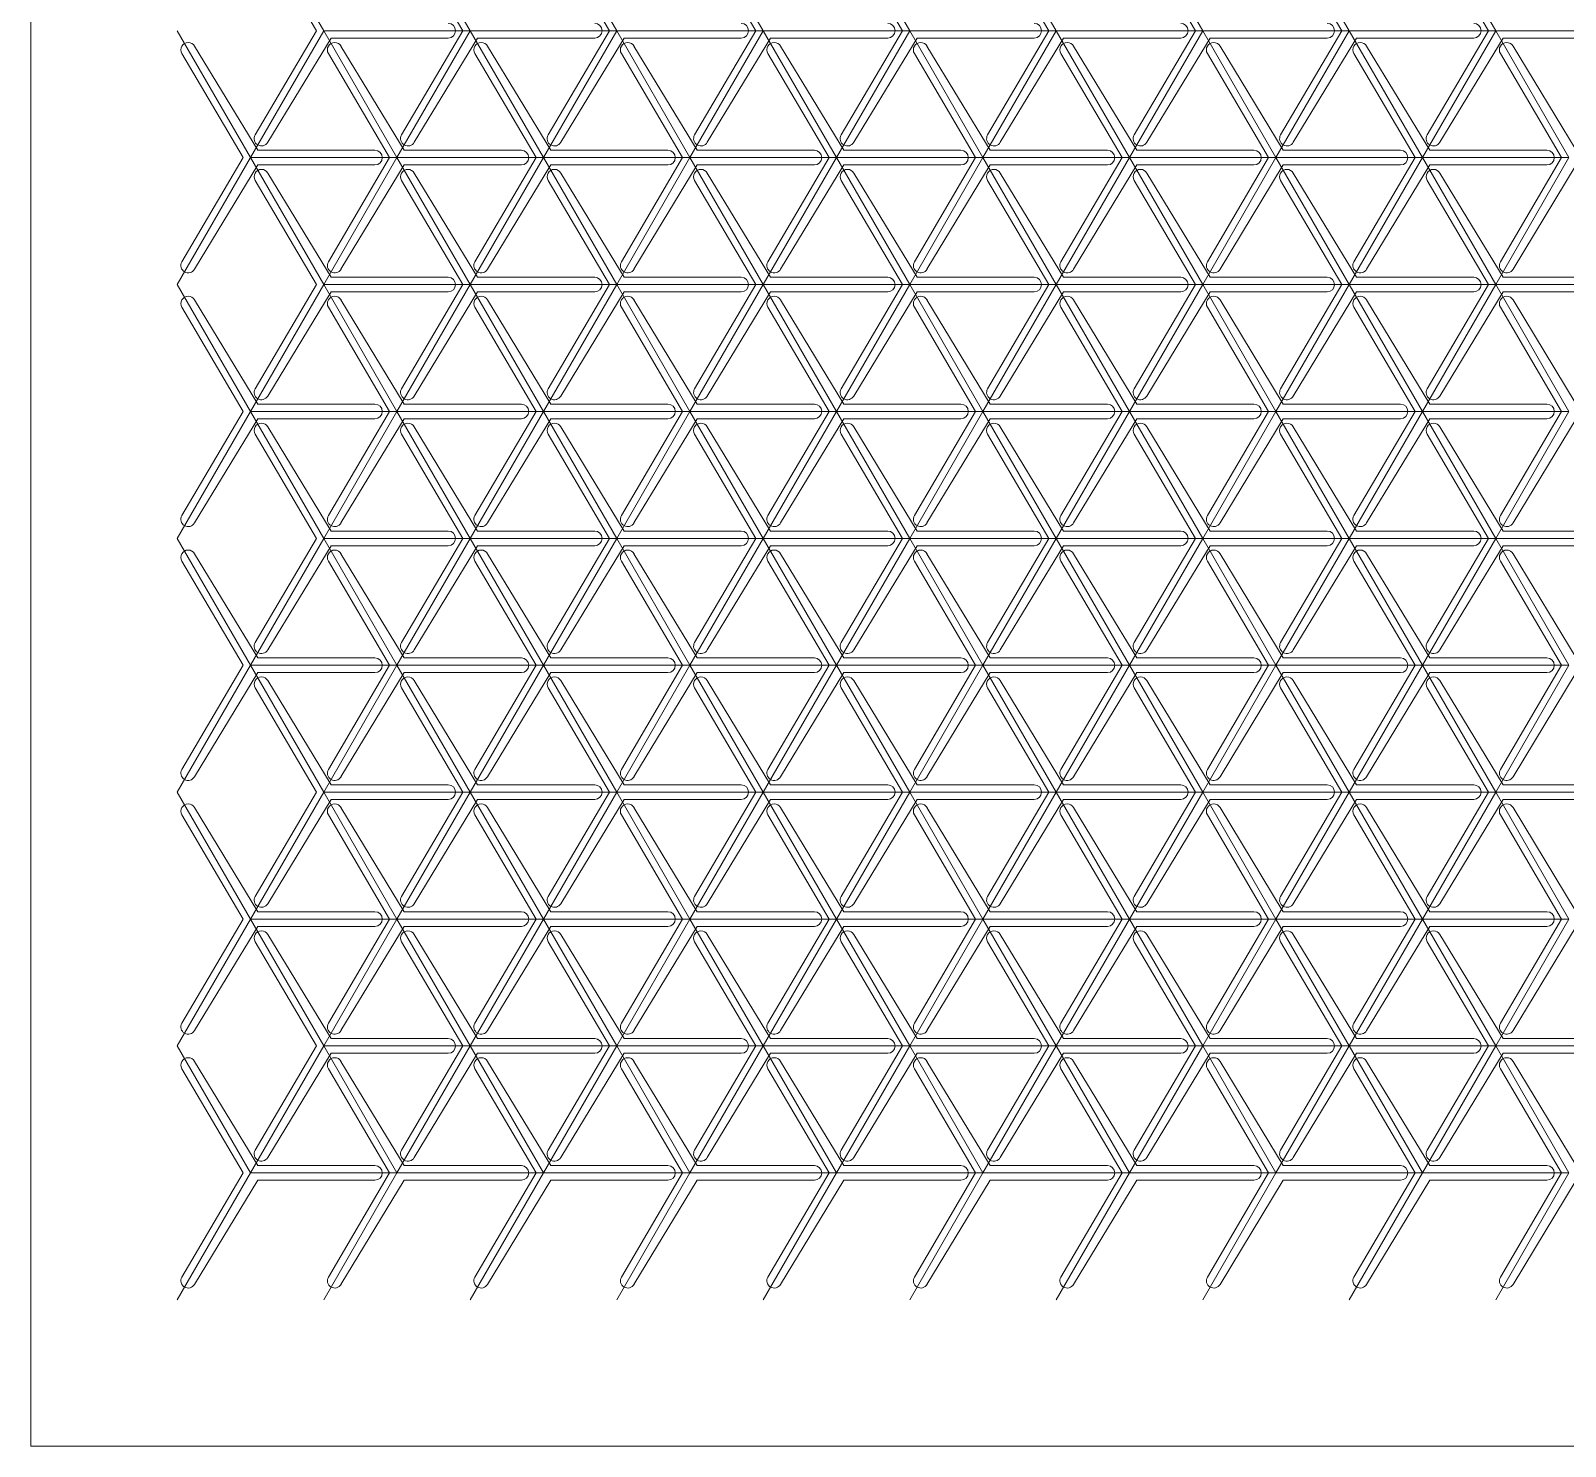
# Model space of a CAD drawing. Header units: metres. Extents: x 0 to 205, y 0 to 185.
# Drawn here: x 0 to 104.8, y 0 to 96.6 of the extents above; entities that cross this region are included whole.
import ezdxf

# ---------------------------------------------------------------- set-up
doc = ezdxf.new("R2010")
doc.units = ezdxf.units.M
doc.layers.add('TOP', color=1, linetype='Continuous', lineweight=0)

msp = doc.modelspace()

# ---------------------------------------------------------------- linework, layer by layer
at = {"layer": 'TOP'}
for p, q in [((0, 0), (0, 184.54)), ((20, 96.6), (15, 105.26)), ((30, 96.6), (25, 105.26)), ((40, 96.6), (35, 105.26)), ((50, 96.6), (45, 105.26)), ((60, 96.6), (55, 105.26)), ((70, 96.6), (65, 105.26)), ((80, 96.6), (75, 105.26)), ((90, 96.6), (85, 105.26)), ((100, 96.6), (95, 105.26)), ((15.32, 103.71), (19.5, 96.6)), ((25.32, 103.71), (29.5, 96.6)), ((35.32, 103.71), (39.5, 96.6)), ((45.32, 103.71), (49.5, 96.6)), ((55.32, 103.71), (59.5, 96.6)), ((65.32, 103.71), (69.5, 96.6)), ((75.32, 103.71), (79.5, 96.6)), ((85.32, 103.71), (89.5, 96.6)), ((95.32, 103.71), (99.5, 96.6)), ((15, 87.94), (10, 96.6)), ((20, 96.6), (15, 87.94)), ((19.5, 96.6), (15.32, 89.49)), ((25, 87.94), (20, 96.6)), ((20, 96.6), (30, 96.6)), ((30, 96.6), (25, 87.94)), ((29.5, 96.6), (25.32, 89.49)), ((35, 87.94), (30, 96.6)), ((30, 96.6), (40, 96.6)), ((40, 96.6), (35, 87.94)), ((39.5, 96.6), (35.32, 89.49)), ((45, 87.94), (40, 96.6)), ((40, 96.6), (50, 96.6)), ((50, 96.6), (45, 87.94)), ((49.5, 96.6), (45.32, 89.49)), ((55, 87.94), (50, 96.6)), ((50, 96.6), (60, 96.6)), ((60, 96.6), (55, 87.94)), ((59.5, 96.6), (55.32, 89.49)), ((65, 87.94), (60, 96.6)), ((60, 96.6), (70, 96.6)), ((70, 96.6), (65, 87.94)), ((69.5, 96.6), (65.32, 89.49)), ((75, 87.94), (70, 96.6)), ((70, 96.6), (80, 96.6)), ((80, 96.6), (75, 87.94)), ((79.5, 96.6), (75.32, 89.49)), ((85, 87.94), (80, 96.6)), ((80, 96.6), (90, 96.6)), ((90, 96.6), (85, 87.94)), ((89.5, 96.6), (85.32, 89.49)), ((95, 87.94), (90, 96.6)), ((90, 96.6), (100, 96.6)), ((100, 96.6), (95, 87.94)), ((99.5, 96.6), (95.32, 89.49)), ((105, 87.94), (100, 96.6)), ((100, 96.6), (110, 96.6)), ((15.5, 88.44), (11.18, 95.55)), ((16.18, 88.99), (20.5, 96.1)), ((20.5, 96.1), (28.5, 96.1)), ((25.5, 88.44), (21.18, 95.55)), ((26.18, 88.99), (30.5, 96.1)), ((30.5, 96.1), (38.5, 96.1)), ((35.5, 88.44), (31.18, 95.55)), ((36.18, 88.99), (40.5, 96.1)), ((40.5, 96.1), (48.5, 96.1)), ((45.5, 88.44), (41.18, 95.55)), ((46.18, 88.99), (50.5, 96.1)), ((50.5, 96.1), (58.5, 96.1)), ((55.5, 88.44), (51.18, 95.55)), ((56.18, 88.99), (60.5, 96.1)), ((60.5, 96.1), (68.5, 96.1)), ((65.5, 88.44), (61.18, 95.55)), ((66.18, 88.99), (70.5, 96.1)), ((70.5, 96.1), (78.5, 96.1)), ((75.5, 88.44), (71.18, 95.55)), ((76.18, 88.99), (80.5, 96.1)), ((80.5, 96.1), (88.5, 96.1)), ((85.5, 88.44), (81.18, 95.55)), ((86.18, 88.99), (90.5, 96.1)), ((90.5, 96.1), (98.5, 96.1)), ((95.5, 88.44), (91.18, 95.55)), ((96.18, 88.99), (100.5, 96.1)), ((100.5, 96.1), (108.5, 96.1)), ((105.5, 88.44), (101.18, 95.55)), ((10.32, 95.05), (14.5, 87.94)), ((20.32, 95.05), (24.5, 87.94)), ((30.32, 95.05), (34.5, 87.94)), ((40.32, 95.05), (44.5, 87.94)), ((50.32, 95.05), (54.5, 87.94)), ((60.32, 95.05), (64.5, 87.94)), ((70.32, 95.05), (74.5, 87.94)), ((80.32, 95.05), (84.5, 87.94)), ((90.32, 95.05), (94.5, 87.94)), ((100.32, 95.05), (104.5, 87.94)), ((23.5, 88.44), (15.5, 88.44)), ((33.5, 88.44), (25.5, 88.44)), ((43.5, 88.44), (35.5, 88.44)), ((53.5, 88.44), (45.5, 88.44)), ((63.5, 88.44), (55.5, 88.44)), ((73.5, 88.44), (65.5, 88.44)), ((83.5, 88.44), (75.5, 88.44)), ((93.5, 88.44), (85.5, 88.44)), ((103.5, 88.44), (95.5, 88.44)), ((15, 87.94), (10, 79.28)), ((14.5, 87.94), (10.32, 80.83)), ((11.18, 80.33), (15.5, 87.44)), ((20, 79.28), (15, 87.94)), ((15, 87.94), (25, 87.94)), ((15.5, 87.44), (23.5, 87.44)), ((25, 87.94), (20, 79.28)), ((24.5, 87.94), (20.32, 80.83)), ((21.18, 80.33), (25.5, 87.44)), ((30, 79.28), (25, 87.94)), ((25, 87.94), (35, 87.94)), ((25.5, 87.44), (33.5, 87.44)), ((35, 87.94), (30, 79.28)), ((34.5, 87.94), (30.32, 80.83)), ((31.18, 80.33), (35.5, 87.44)), ((40, 79.28), (35, 87.94)), ((35, 87.94), (45, 87.94)), ((35.5, 87.44), (43.5, 87.44)), ((45, 87.94), (40, 79.28)), ((44.5, 87.94), (40.32, 80.83)), ((41.18, 80.33), (45.5, 87.44)), ((50, 79.28), (45, 87.94)), ((45, 87.94), (55, 87.94)), ((45.5, 87.44), (53.5, 87.44)), ((55, 87.94), (50, 79.28)), ((54.5, 87.94), (50.32, 80.83)), ((51.18, 80.33), (55.5, 87.44)), ((60, 79.28), (55, 87.94)), ((55, 87.94), (65, 87.94)), ((55.5, 87.44), (63.5, 87.44)), ((65, 87.94), (60, 79.28)), ((64.5, 87.94), (60.32, 80.83)), ((61.18, 80.33), (65.5, 87.44)), ((70, 79.28), (65, 87.94)), ((65, 87.94), (75, 87.94)), ((65.5, 87.44), (73.5, 87.44)), ((75, 87.94), (70, 79.28)), ((74.5, 87.94), (70.32, 80.83)), ((71.18, 80.33), (75.5, 87.44)), ((80, 79.28), (75, 87.94)), ((75, 87.94), (85, 87.94)), ((75.5, 87.44), (83.5, 87.44)), ((85, 87.94), (80, 79.28)), ((84.5, 87.94), (80.32, 80.83)), ((81.18, 80.33), (85.5, 87.44)), ((90, 79.28), (85, 87.94)), ((85, 87.94), (95, 87.94)), ((85.5, 87.44), (93.5, 87.44)), ((95, 87.94), (90, 79.28)), ((94.5, 87.94), (90.32, 80.83)), ((91.18, 80.33), (95.5, 87.44)), ((100, 79.28), (95, 87.94)), ((95, 87.94), (105, 87.94)), ((95.5, 87.44), (103.5, 87.44)), ((105, 87.94), (100, 79.28)), ((104.5, 87.94), (100.32, 80.83)), ((101.18, 80.33), (105.5, 87.44)), ((15.32, 86.39), (19.5, 79.28)), ((20.5, 79.78), (16.18, 86.89)), ((25.32, 86.39), (29.5, 79.28)), ((30.5, 79.78), (26.18, 86.89)), ((35.32, 86.39), (39.5, 79.28)), ((40.5, 79.78), (36.18, 86.89)), ((45.32, 86.39), (49.5, 79.28)), ((50.5, 79.78), (46.18, 86.89)), ((55.32, 86.39), (59.5, 79.28)), ((60.5, 79.78), (56.18, 86.89)), ((65.32, 86.39), (69.5, 79.28)), ((70.5, 79.78), (66.18, 86.89)), ((75.32, 86.39), (79.5, 79.28)), ((80.5, 79.78), (76.18, 86.89)), ((85.32, 86.39), (89.5, 79.28)), ((90.5, 79.78), (86.18, 86.89)), ((95.32, 86.39), (99.5, 79.28)), ((100.5, 79.78), (96.18, 86.89)), ((28.5, 79.78), (20.5, 79.78)), ((38.5, 79.78), (30.5, 79.78)), ((48.5, 79.78), (40.5, 79.78)), ((58.5, 79.78), (50.5, 79.78)), ((68.5, 79.78), (60.5, 79.78)), ((78.5, 79.78), (70.5, 79.78)), ((88.5, 79.78), (80.5, 79.78)), ((98.5, 79.78), (90.5, 79.78)), ((108.5, 79.78), (100.5, 79.78)), ((15, 70.62), (10, 79.28)), ((20, 79.28), (15, 70.62)), ((19.5, 79.28), (15.32, 72.17)), ((16.18, 71.67), (20.5, 78.78)), ((25, 70.62), (20, 79.28)), ((20, 79.28), (30, 79.28)), ((20.5, 78.78), (28.5, 78.78)), ((30, 79.28), (25, 70.62)), ((29.5, 79.28), (25.32, 72.17)), ((26.18, 71.67), (30.5, 78.78)), ((35, 70.62), (30, 79.28)), ((30, 79.28), (40, 79.28)), ((30.5, 78.78), (38.5, 78.78)), ((40, 79.28), (35, 70.62)), ((39.5, 79.28), (35.32, 72.17)), ((36.18, 71.67), (40.5, 78.78)), ((45, 70.62), (40, 79.28)), ((40, 79.28), (50, 79.28)), ((40.5, 78.78), (48.5, 78.78)), ((50, 79.28), (45, 70.62)), ((49.5, 79.28), (45.32, 72.17)), ((46.18, 71.67), (50.5, 78.78)), ((55, 70.62), (50, 79.28)), ((50, 79.28), (60, 79.28)), ((50.5, 78.78), (58.5, 78.78)), ((60, 79.28), (55, 70.62)), ((59.5, 79.28), (55.32, 72.17)), ((56.18, 71.67), (60.5, 78.78)), ((65, 70.62), (60, 79.28)), ((60, 79.28), (70, 79.28)), ((60.5, 78.78), (68.5, 78.78)), ((70, 79.28), (65, 70.62)), ((69.5, 79.28), (65.32, 72.17)), ((66.18, 71.67), (70.5, 78.78)), ((75, 70.62), (70, 79.28)), ((70, 79.28), (80, 79.28)), ((70.5, 78.78), (78.5, 78.78)), ((80, 79.28), (75, 70.62)), ((79.5, 79.28), (75.32, 72.17)), ((76.18, 71.67), (80.5, 78.78)), ((85, 70.62), (80, 79.28)), ((80, 79.28), (90, 79.28)), ((80.5, 78.78), (88.5, 78.78)), ((90, 79.28), (85, 70.62)), ((89.5, 79.28), (85.32, 72.17)), ((86.18, 71.67), (90.5, 78.78)), ((95, 70.62), (90, 79.28)), ((90, 79.28), (100, 79.28)), ((90.5, 78.78), (98.5, 78.78)), ((100, 79.28), (95, 70.62)), ((99.5, 79.28), (95.32, 72.17)), ((96.18, 71.67), (100.5, 78.78)), ((105, 70.62), (100, 79.28)), ((100, 79.28), (110, 79.28)), ((100.5, 78.78), (108.5, 78.78)), ((10.32, 77.73), (14.5, 70.62)), ((15.5, 71.12), (11.18, 78.23)), ((20.32, 77.73), (24.5, 70.62)), ((25.5, 71.12), (21.18, 78.23)), ((30.32, 77.73), (34.5, 70.62)), ((35.5, 71.12), (31.18, 78.23)), ((40.32, 77.73), (44.5, 70.62)), ((45.5, 71.12), (41.18, 78.23)), ((50.32, 77.73), (54.5, 70.62)), ((55.5, 71.12), (51.18, 78.23)), ((60.32, 77.73), (64.5, 70.62)), ((65.5, 71.12), (61.18, 78.23)), ((70.32, 77.73), (74.5, 70.62)), ((75.5, 71.12), (71.18, 78.23)), ((80.32, 77.73), (84.5, 70.62)), ((85.5, 71.12), (81.18, 78.23)), ((90.32, 77.73), (94.5, 70.62)), ((95.5, 71.12), (91.18, 78.23)), ((100.32, 77.73), (104.5, 70.62)), ((105.5, 71.12), (101.18, 78.23)), ((15, 70.62), (10, 61.96)), ((14.5, 70.62), (10.32, 63.51)), ((20, 61.96), (15, 70.62)), ((15, 70.62), (25, 70.62)), ((23.5, 71.12), (15.5, 71.12)), ((25, 70.62), (20, 61.96)), ((24.5, 70.62), (20.32, 63.51)), ((30, 61.96), (25, 70.62)), ((25, 70.62), (35, 70.62)), ((33.5, 71.12), (25.5, 71.12)), ((35, 70.62), (30, 61.96)), ((34.5, 70.62), (30.32, 63.51)), ((40, 61.96), (35, 70.62)), ((35, 70.62), (45, 70.62)), ((43.5, 71.12), (35.5, 71.12)), ((45, 70.62), (40, 61.96)), ((44.5, 70.62), (40.32, 63.51)), ((50, 61.96), (45, 70.62)), ((45, 70.62), (55, 70.62)), ((53.5, 71.12), (45.5, 71.12)), ((55, 70.62), (50, 61.96)), ((54.5, 70.62), (50.32, 63.51)), ((60, 61.96), (55, 70.62)), ((55, 70.62), (65, 70.62)), ((63.5, 71.12), (55.5, 71.12)), ((65, 70.62), (60, 61.96)), ((64.5, 70.62), (60.32, 63.51)), ((70, 61.96), (65, 70.62)), ((65, 70.62), (75, 70.62)), ((73.5, 71.12), (65.5, 71.12)), ((75, 70.62), (70, 61.96)), ((74.5, 70.62), (70.32, 63.51)), ((80, 61.96), (75, 70.62)), ((75, 70.62), (85, 70.62)), ((83.5, 71.12), (75.5, 71.12)), ((85, 70.62), (80, 61.96)), ((84.5, 70.62), (80.32, 63.51)), ((90, 61.96), (85, 70.62)), ((85, 70.62), (95, 70.62)), ((93.5, 71.12), (85.5, 71.12)), ((95, 70.62), (90, 61.96)), ((94.5, 70.62), (90.32, 63.51)), ((100, 61.96), (95, 70.62)), ((95, 70.62), (105, 70.62)), ((103.5, 71.12), (95.5, 71.12)), ((105, 70.62), (100, 61.96)), ((104.5, 70.62), (100.32, 63.51)), ((11.18, 63.01), (15.5, 70.12)), ((15.5, 70.12), (23.5, 70.12)), ((20.5, 62.46), (16.18, 69.57)), ((21.18, 63.01), (25.5, 70.12)), ((25.5, 70.12), (33.5, 70.12)), ((30.5, 62.46), (26.18, 69.57)), ((31.18, 63.01), (35.5, 70.12)), ((35.5, 70.12), (43.5, 70.12)), ((40.5, 62.46), (36.18, 69.57)), ((41.18, 63.01), (45.5, 70.12)), ((45.5, 70.12), (53.5, 70.12)), ((50.5, 62.46), (46.18, 69.57)), ((51.18, 63.01), (55.5, 70.12)), ((55.5, 70.12), (63.5, 70.12)), ((60.5, 62.46), (56.18, 69.57)), ((61.18, 63.01), (65.5, 70.12)), ((65.5, 70.12), (73.5, 70.12)), ((70.5, 62.46), (66.18, 69.57)), ((71.18, 63.01), (75.5, 70.12)), ((75.5, 70.12), (83.5, 70.12)), ((80.5, 62.46), (76.18, 69.57)), ((81.18, 63.01), (85.5, 70.12)), ((85.5, 70.12), (93.5, 70.12)), ((90.5, 62.46), (86.18, 69.57)), ((91.18, 63.01), (95.5, 70.12)), ((95.5, 70.12), (103.5, 70.12)), ((100.5, 62.46), (96.18, 69.57)), ((101.18, 63.01), (105.5, 70.12)), ((15.32, 69.07), (19.5, 61.96)), ((25.32, 69.07), (29.5, 61.96)), ((35.32, 69.07), (39.5, 61.96)), ((45.32, 69.07), (49.5, 61.96)), ((55.32, 69.07), (59.5, 61.96)), ((65.32, 69.07), (69.5, 61.96)), ((75.32, 69.07), (79.5, 61.96)), ((85.32, 69.07), (89.5, 61.96)), ((95.32, 69.07), (99.5, 61.96)), ((15, 53.3), (10, 61.96)), ((20, 61.96), (15, 53.3)), ((19.5, 61.96), (15.32, 54.85)), ((25, 53.3), (20, 61.96)), ((20, 61.96), (30, 61.96)), ((28.5, 62.46), (20.5, 62.46)), ((30, 61.96), (25, 53.3)), ((29.5, 61.96), (25.32, 54.85)), ((35, 53.3), (30, 61.96)), ((30, 61.96), (40, 61.96)), ((38.5, 62.46), (30.5, 62.46)), ((40, 61.96), (35, 53.3)), ((39.5, 61.96), (35.32, 54.85)), ((45, 53.3), (40, 61.96)), ((40, 61.96), (50, 61.96)), ((48.5, 62.46), (40.5, 62.46)), ((50, 61.96), (45, 53.3)), ((49.5, 61.96), (45.32, 54.85)), ((55, 53.3), (50, 61.96)), ((50, 61.96), (60, 61.96)), ((58.5, 62.46), (50.5, 62.46)), ((60, 61.96), (55, 53.3)), ((59.5, 61.96), (55.32, 54.85)), ((65, 53.3), (60, 61.96)), ((60, 61.96), (70, 61.96)), ((68.5, 62.46), (60.5, 62.46)), ((70, 61.96), (65, 53.3)), ((69.5, 61.96), (65.32, 54.85)), ((75, 53.3), (70, 61.96)), ((70, 61.96), (80, 61.96)), ((78.5, 62.46), (70.5, 62.46)), ((80, 61.96), (75, 53.3)), ((79.5, 61.96), (75.32, 54.85)), ((85, 53.3), (80, 61.96)), ((80, 61.96), (90, 61.96)), ((88.5, 62.46), (80.5, 62.46)), ((90, 61.96), (85, 53.3)), ((89.5, 61.96), (85.32, 54.85)), ((95, 53.3), (90, 61.96)), ((90, 61.96), (100, 61.96)), ((98.5, 62.46), (90.5, 62.46)), ((100, 61.96), (95, 53.3)), ((99.5, 61.96), (95.32, 54.85)), ((105, 53.3), (100, 61.96)), ((100, 61.96), (110, 61.96)), ((108.5, 62.46), (100.5, 62.46)), ((15.5, 53.8), (11.18, 60.91)), ((16.18, 54.35), (20.5, 61.46)), ((20.5, 61.46), (28.5, 61.46)), ((25.5, 53.8), (21.18, 60.91)), ((26.18, 54.35), (30.5, 61.46)), ((30.5, 61.46), (38.5, 61.46)), ((35.5, 53.8), (31.18, 60.91)), ((36.18, 54.35), (40.5, 61.46)), ((40.5, 61.46), (48.5, 61.46)), ((45.5, 53.8), (41.18, 60.91)), ((46.18, 54.35), (50.5, 61.46)), ((50.5, 61.46), (58.5, 61.46)), ((55.5, 53.8), (51.18, 60.91)), ((56.18, 54.35), (60.5, 61.46)), ((60.5, 61.46), (68.5, 61.46)), ((65.5, 53.8), (61.18, 60.91)), ((66.18, 54.35), (70.5, 61.46)), ((70.5, 61.46), (78.5, 61.46)), ((75.5, 53.8), (71.18, 60.91)), ((76.18, 54.35), (80.5, 61.46)), ((80.5, 61.46), (88.5, 61.46)), ((85.5, 53.8), (81.18, 60.91)), ((86.18, 54.35), (90.5, 61.46)), ((90.5, 61.46), (98.5, 61.46)), ((95.5, 53.8), (91.18, 60.91)), ((96.18, 54.35), (100.5, 61.46)), ((100.5, 61.46), (108.5, 61.46)), ((105.5, 53.8), (101.18, 60.91)), ((10.32, 60.41), (14.5, 53.3)), ((20.32, 60.41), (24.5, 53.3)), ((30.32, 60.41), (34.5, 53.3)), ((40.32, 60.41), (44.5, 53.3)), ((50.32, 60.41), (54.5, 53.3)), ((60.32, 60.41), (64.5, 53.3)), ((70.32, 60.41), (74.5, 53.3)), ((80.32, 60.41), (84.5, 53.3)), ((90.32, 60.41), (94.5, 53.3)), ((100.32, 60.41), (104.5, 53.3)), ((23.5, 53.8), (15.5, 53.8)), ((33.5, 53.8), (25.5, 53.8)), ((43.5, 53.8), (35.5, 53.8)), ((53.5, 53.8), (45.5, 53.8)), ((63.5, 53.8), (55.5, 53.8)), ((73.5, 53.8), (65.5, 53.8)), ((83.5, 53.8), (75.5, 53.8)), ((93.5, 53.8), (85.5, 53.8)), ((103.5, 53.8), (95.5, 53.8)), ((15, 53.3), (10, 44.64)), ((14.5, 53.3), (10.32, 46.19)), ((11.18, 45.69), (15.5, 52.8)), ((20, 44.64), (15, 53.3)), ((15, 53.3), (25, 53.3)), ((15.5, 52.8), (23.5, 52.8)), ((25, 53.3), (20, 44.64)), ((24.5, 53.3), (20.32, 46.19)), ((21.18, 45.69), (25.5, 52.8)), ((30, 44.64), (25, 53.3)), ((25, 53.3), (35, 53.3)), ((25.5, 52.8), (33.5, 52.8)), ((35, 53.3), (30, 44.64)), ((34.5, 53.3), (30.32, 46.19)), ((31.18, 45.69), (35.5, 52.8)), ((40, 44.64), (35, 53.3)), ((35, 53.3), (45, 53.3)), ((35.5, 52.8), (43.5, 52.8)), ((45, 53.3), (40, 44.64)), ((44.5, 53.3), (40.32, 46.19)), ((41.18, 45.69), (45.5, 52.8)), ((50, 44.64), (45, 53.3)), ((45, 53.3), (55, 53.3)), ((45.5, 52.8), (53.5, 52.8)), ((55, 53.3), (50, 44.64)), ((54.5, 53.3), (50.32, 46.19)), ((51.18, 45.69), (55.5, 52.8)), ((60, 44.64), (55, 53.3)), ((55, 53.3), (65, 53.3)), ((55.5, 52.8), (63.5, 52.8)), ((65, 53.3), (60, 44.64)), ((64.5, 53.3), (60.32, 46.19)), ((61.18, 45.69), (65.5, 52.8)), ((70, 44.64), (65, 53.3)), ((65, 53.3), (75, 53.3)), ((65.5, 52.8), (73.5, 52.8)), ((75, 53.3), (70, 44.64)), ((74.5, 53.3), (70.32, 46.19)), ((71.18, 45.69), (75.5, 52.8)), ((80, 44.64), (75, 53.3)), ((75, 53.3), (85, 53.3)), ((75.5, 52.8), (83.5, 52.8)), ((85, 53.3), (80, 44.64)), ((84.5, 53.3), (80.32, 46.19)), ((81.18, 45.69), (85.5, 52.8)), ((90, 44.64), (85, 53.3)), ((85, 53.3), (95, 53.3)), ((85.5, 52.8), (93.5, 52.8)), ((95, 53.3), (90, 44.64)), ((94.5, 53.3), (90.32, 46.19)), ((91.18, 45.69), (95.5, 52.8)), ((100, 44.64), (95, 53.3)), ((95, 53.3), (105, 53.3)), ((95.5, 52.8), (103.5, 52.8)), ((105, 53.3), (100, 44.64)), ((104.5, 53.3), (100.32, 46.19)), ((101.18, 45.69), (105.5, 52.8)), ((15.32, 51.75), (19.5, 44.64)), ((20.5, 45.14), (16.18, 52.25)), ((25.32, 51.75), (29.5, 44.64)), ((30.5, 45.14), (26.18, 52.25)), ((35.32, 51.75), (39.5, 44.64)), ((40.5, 45.14), (36.18, 52.25)), ((45.32, 51.75), (49.5, 44.64)), ((50.5, 45.14), (46.18, 52.25)), ((55.32, 51.75), (59.5, 44.64)), ((60.5, 45.14), (56.18, 52.25)), ((65.32, 51.75), (69.5, 44.64)), ((70.5, 45.14), (66.18, 52.25)), ((75.32, 51.75), (79.5, 44.64)), ((80.5, 45.14), (76.18, 52.25)), ((85.32, 51.75), (89.5, 44.64)), ((90.5, 45.14), (86.18, 52.25)), ((95.32, 51.75), (99.5, 44.64)), ((100.5, 45.14), (96.18, 52.25)), ((28.5, 45.14), (20.5, 45.14)), ((38.5, 45.14), (30.5, 45.14)), ((48.5, 45.14), (40.5, 45.14)), ((58.5, 45.14), (50.5, 45.14)), ((68.5, 45.14), (60.5, 45.14)), ((78.5, 45.14), (70.5, 45.14)), ((88.5, 45.14), (80.5, 45.14)), ((98.5, 45.14), (90.5, 45.14)), ((108.5, 45.14), (100.5, 45.14)), ((15, 35.98), (10, 44.64)), ((20, 44.64), (15, 35.98)), ((19.5, 44.64), (15.32, 37.53)), ((16.18, 37.03), (20.5, 44.14)), ((25, 35.98), (20, 44.64)), ((20, 44.64), (30, 44.64)), ((20.5, 44.14), (28.5, 44.14)), ((30, 44.64), (25, 35.98)), ((29.5, 44.64), (25.32, 37.53)), ((26.18, 37.03), (30.5, 44.14)), ((35, 35.98), (30, 44.64)), ((30, 44.64), (40, 44.64)), ((30.5, 44.14), (38.5, 44.14)), ((40, 44.64), (35, 35.98)), ((39.5, 44.64), (35.32, 37.53)), ((36.18, 37.03), (40.5, 44.14)), ((45, 35.98), (40, 44.64)), ((40, 44.64), (50, 44.64)), ((40.5, 44.14), (48.5, 44.14)), ((50, 44.64), (45, 35.98)), ((49.5, 44.64), (45.32, 37.53)), ((46.18, 37.03), (50.5, 44.14)), ((55, 35.98), (50, 44.64)), ((50, 44.64), (60, 44.64)), ((50.5, 44.14), (58.5, 44.14)), ((60, 44.64), (55, 35.98)), ((59.5, 44.64), (55.32, 37.53)), ((56.18, 37.03), (60.5, 44.14)), ((65, 35.98), (60, 44.64)), ((60, 44.64), (70, 44.64)), ((60.5, 44.14), (68.5, 44.14)), ((70, 44.64), (65, 35.98)), ((69.5, 44.64), (65.32, 37.53)), ((66.18, 37.03), (70.5, 44.14)), ((75, 35.98), (70, 44.64)), ((70, 44.64), (80, 44.64)), ((70.5, 44.14), (78.5, 44.14)), ((80, 44.64), (75, 35.98)), ((79.5, 44.64), (75.32, 37.53)), ((76.18, 37.03), (80.5, 44.14)), ((85, 35.98), (80, 44.64)), ((80, 44.64), (90, 44.64)), ((80.5, 44.14), (88.5, 44.14)), ((90, 44.64), (85, 35.98)), ((89.5, 44.64), (85.32, 37.53)), ((86.18, 37.03), (90.5, 44.14)), ((95, 35.98), (90, 44.64)), ((90, 44.64), (100, 44.64)), ((90.5, 44.14), (98.5, 44.14)), ((100, 44.64), (95, 35.98)), ((99.5, 44.64), (95.32, 37.53)), ((96.18, 37.03), (100.5, 44.14)), ((105, 35.98), (100, 44.64)), ((100, 44.64), (110, 44.64)), ((100.5, 44.14), (108.5, 44.14)), ((10.32, 43.09), (14.5, 35.98)), ((15.5, 36.48), (11.18, 43.59)), ((20.32, 43.09), (24.5, 35.98)), ((25.5, 36.48), (21.18, 43.59)), ((30.32, 43.09), (34.5, 35.98)), ((35.5, 36.48), (31.18, 43.59)), ((40.32, 43.09), (44.5, 35.98)), ((45.5, 36.48), (41.18, 43.59)), ((50.32, 43.09), (54.5, 35.98)), ((55.5, 36.48), (51.18, 43.59)), ((60.32, 43.09), (64.5, 35.98)), ((65.5, 36.48), (61.18, 43.59)), ((70.32, 43.09), (74.5, 35.98)), ((75.5, 36.48), (71.18, 43.59)), ((80.32, 43.09), (84.5, 35.98)), ((85.5, 36.48), (81.18, 43.59)), ((90.32, 43.09), (94.5, 35.98)), ((95.5, 36.48), (91.18, 43.59)), ((100.32, 43.09), (104.5, 35.98)), ((105.5, 36.48), (101.18, 43.59)), ((15, 35.98), (10, 27.32)), ((14.5, 35.98), (10.32, 28.87)), ((20, 27.32), (15, 35.98)), ((15, 35.98), (25, 35.98)), ((23.5, 36.48), (15.5, 36.48)), ((25, 35.98), (20, 27.32)), ((24.5, 35.98), (20.32, 28.87)), ((30, 27.32), (25, 35.98)), ((25, 35.98), (35, 35.98)), ((33.5, 36.48), (25.5, 36.48)), ((35, 35.98), (30, 27.32)), ((34.5, 35.98), (30.32, 28.87)), ((40, 27.32), (35, 35.98)), ((35, 35.98), (45, 35.98)), ((43.5, 36.48), (35.5, 36.48)), ((45, 35.98), (40, 27.32)), ((44.5, 35.98), (40.32, 28.87)), ((50, 27.32), (45, 35.98)), ((45, 35.98), (55, 35.98)), ((53.5, 36.48), (45.5, 36.48)), ((55, 35.98), (50, 27.32)), ((54.5, 35.98), (50.32, 28.87)), ((60, 27.32), (55, 35.98)), ((55, 35.98), (65, 35.98)), ((63.5, 36.48), (55.5, 36.48)), ((65, 35.98), (60, 27.32)), ((64.5, 35.98), (60.32, 28.87)), ((70, 27.32), (65, 35.98)), ((65, 35.98), (75, 35.98)), ((73.5, 36.48), (65.5, 36.48)), ((75, 35.98), (70, 27.32)), ((74.5, 35.98), (70.32, 28.87)), ((80, 27.32), (75, 35.98)), ((75, 35.98), (85, 35.98)), ((83.5, 36.48), (75.5, 36.48)), ((85, 35.98), (80, 27.32)), ((84.5, 35.98), (80.32, 28.87)), ((90, 27.32), (85, 35.98)), ((85, 35.98), (95, 35.98)), ((93.5, 36.48), (85.5, 36.48)), ((95, 35.98), (90, 27.32)), ((94.5, 35.98), (90.32, 28.87)), ((100, 27.32), (95, 35.98)), ((95, 35.98), (105, 35.98)), ((103.5, 36.48), (95.5, 36.48)), ((105, 35.98), (100, 27.32)), ((104.5, 35.98), (100.32, 28.87)), ((11.18, 28.37), (15.5, 35.48)), ((15.5, 35.48), (23.5, 35.48)), ((20.5, 27.82), (16.18, 34.93)), ((21.18, 28.37), (25.5, 35.48)), ((25.5, 35.48), (33.5, 35.48)), ((30.5, 27.82), (26.18, 34.93)), ((31.18, 28.37), (35.5, 35.48)), ((35.5, 35.48), (43.5, 35.48)), ((40.5, 27.82), (36.18, 34.93)), ((41.18, 28.37), (45.5, 35.48)), ((45.5, 35.48), (53.5, 35.48)), ((50.5, 27.82), (46.18, 34.93)), ((51.18, 28.37), (55.5, 35.48)), ((55.5, 35.48), (63.5, 35.48)), ((60.5, 27.82), (56.18, 34.93)), ((61.18, 28.37), (65.5, 35.48)), ((65.5, 35.48), (73.5, 35.48)), ((70.5, 27.82), (66.18, 34.93)), ((71.18, 28.37), (75.5, 35.48)), ((75.5, 35.48), (83.5, 35.48)), ((80.5, 27.82), (76.18, 34.93)), ((81.18, 28.37), (85.5, 35.48)), ((85.5, 35.48), (93.5, 35.48)), ((90.5, 27.82), (86.18, 34.93)), ((91.18, 28.37), (95.5, 35.48)), ((95.5, 35.48), (103.5, 35.48)), ((100.5, 27.82), (96.18, 34.93)), ((101.18, 28.37), (105.5, 35.48)), ((15.32, 34.43), (19.5, 27.32)), ((25.32, 34.43), (29.5, 27.32)), ((35.32, 34.43), (39.5, 27.32)), ((45.32, 34.43), (49.5, 27.32)), ((55.32, 34.43), (59.5, 27.32)), ((65.32, 34.43), (69.5, 27.32)), ((75.32, 34.43), (79.5, 27.32)), ((85.32, 34.43), (89.5, 27.32)), ((95.32, 34.43), (99.5, 27.32)), ((15, 18.66), (10, 27.32)), ((20, 27.32), (15, 18.66)), ((19.5, 27.32), (15.32, 20.21)), ((25, 18.66), (20, 27.32)), ((20, 27.32), (30, 27.32)), ((28.5, 27.82), (20.5, 27.82)), ((30, 27.32), (25, 18.66)), ((29.5, 27.32), (25.32, 20.21)), ((35, 18.66), (30, 27.32)), ((30, 27.32), (40, 27.32)), ((38.5, 27.82), (30.5, 27.82)), ((40, 27.32), (35, 18.66)), ((39.5, 27.32), (35.32, 20.21)), ((45, 18.66), (40, 27.32)), ((40, 27.32), (50, 27.32)), ((48.5, 27.82), (40.5, 27.82)), ((50, 27.32), (45, 18.66)), ((49.5, 27.32), (45.32, 20.21)), ((55, 18.66), (50, 27.32)), ((50, 27.32), (60, 27.32)), ((58.5, 27.82), (50.5, 27.82)), ((60, 27.32), (55, 18.66)), ((59.5, 27.32), (55.32, 20.21)), ((65, 18.66), (60, 27.32)), ((60, 27.32), (70, 27.32)), ((68.5, 27.82), (60.5, 27.82)), ((70, 27.32), (65, 18.66)), ((69.5, 27.32), (65.32, 20.21)), ((75, 18.66), (70, 27.32)), ((70, 27.32), (80, 27.32)), ((78.5, 27.82), (70.5, 27.82)), ((80, 27.32), (75, 18.66)), ((79.5, 27.32), (75.32, 20.21)), ((85, 18.66), (80, 27.32)), ((80, 27.32), (90, 27.32)), ((88.5, 27.82), (80.5, 27.82)), ((90, 27.32), (85, 18.66)), ((89.5, 27.32), (85.32, 20.21)), ((95, 18.66), (90, 27.32)), ((90, 27.32), (100, 27.32)), ((98.5, 27.82), (90.5, 27.82)), ((100, 27.32), (95, 18.66)), ((99.5, 27.32), (95.32, 20.21)), ((105, 18.66), (100, 27.32)), ((100, 27.32), (110, 27.32)), ((108.5, 27.82), (100.5, 27.82)), ((15.5, 19.16), (11.18, 26.27)), ((16.18, 19.71), (20.5, 26.82)), ((20.5, 26.82), (28.5, 26.82)), ((25.5, 19.16), (21.18, 26.27)), ((26.18, 19.71), (30.5, 26.82)), ((30.5, 26.82), (38.5, 26.82)), ((35.5, 19.16), (31.18, 26.27)), ((36.18, 19.71), (40.5, 26.82)), ((40.5, 26.82), (48.5, 26.82)), ((45.5, 19.16), (41.18, 26.27)), ((46.18, 19.71), (50.5, 26.82)), ((50.5, 26.82), (58.5, 26.82)), ((55.5, 19.16), (51.18, 26.27)), ((56.18, 19.71), (60.5, 26.82)), ((60.5, 26.82), (68.5, 26.82)), ((65.5, 19.16), (61.18, 26.27)), ((66.18, 19.71), (70.5, 26.82)), ((70.5, 26.82), (78.5, 26.82)), ((75.5, 19.16), (71.18, 26.27)), ((76.18, 19.71), (80.5, 26.82)), ((80.5, 26.82), (88.5, 26.82)), ((85.5, 19.16), (81.18, 26.27)), ((86.18, 19.71), (90.5, 26.82)), ((90.5, 26.82), (98.5, 26.82)), ((95.5, 19.16), (91.18, 26.27)), ((96.18, 19.71), (100.5, 26.82)), ((100.5, 26.82), (108.5, 26.82)), ((105.5, 19.16), (101.18, 26.27)), ((10.32, 25.77), (14.5, 18.66)), ((20.32, 25.77), (24.5, 18.66)), ((30.32, 25.77), (34.5, 18.66)), ((40.32, 25.77), (44.5, 18.66)), ((50.32, 25.77), (54.5, 18.66)), ((60.32, 25.77), (64.5, 18.66)), ((70.32, 25.77), (74.5, 18.66)), ((80.32, 25.77), (84.5, 18.66)), ((90.32, 25.77), (94.5, 18.66)), ((100.32, 25.77), (104.5, 18.66)), ((23.5, 19.16), (15.5, 19.16)), ((33.5, 19.16), (25.5, 19.16)), ((43.5, 19.16), (35.5, 19.16)), ((53.5, 19.16), (45.5, 19.16)), ((63.5, 19.16), (55.5, 19.16)), ((73.5, 19.16), (65.5, 19.16)), ((83.5, 19.16), (75.5, 19.16)), ((93.5, 19.16), (85.5, 19.16)), ((103.5, 19.16), (95.5, 19.16)), ((15, 18.66), (10, 10)), ((14.5, 18.66), (10.32, 11.55)), ((11.18, 11.05), (15.5, 18.16)), ((15, 18.66), (25, 18.66)), ((15.5, 18.16), (23.5, 18.16)), ((25, 18.66), (20, 10)), ((24.5, 18.66), (20.32, 11.55)), ((21.18, 11.05), (25.5, 18.16)), ((25, 18.66), (35, 18.66)), ((25.5, 18.16), (33.5, 18.16)), ((35, 18.66), (30, 10)), ((34.5, 18.66), (30.32, 11.55)), ((31.18, 11.05), (35.5, 18.16)), ((35, 18.66), (45, 18.66)), ((35.5, 18.16), (43.5, 18.16)), ((45, 18.66), (40, 10)), ((44.5, 18.66), (40.32, 11.55)), ((41.18, 11.05), (45.5, 18.16)), ((45, 18.66), (55, 18.66)), ((45.5, 18.16), (53.5, 18.16)), ((55, 18.66), (50, 10)), ((54.5, 18.66), (50.32, 11.55)), ((51.18, 11.05), (55.5, 18.16)), ((55, 18.66), (65, 18.66)), ((55.5, 18.16), (63.5, 18.16)), ((65, 18.66), (60, 10)), ((64.5, 18.66), (60.32, 11.55)), ((61.18, 11.05), (65.5, 18.16)), ((65, 18.66), (75, 18.66)), ((65.5, 18.16), (73.5, 18.16)), ((75, 18.66), (70, 10)), ((74.5, 18.66), (70.32, 11.55)), ((71.18, 11.05), (75.5, 18.16)), ((75, 18.66), (85, 18.66)), ((75.5, 18.16), (83.5, 18.16)), ((85, 18.66), (80, 10)), ((84.5, 18.66), (80.32, 11.55)), ((81.18, 11.05), (85.5, 18.16)), ((85, 18.66), (95, 18.66)), ((85.5, 18.16), (93.5, 18.16)), ((95, 18.66), (90, 10)), ((94.5, 18.66), (90.32, 11.55)), ((91.18, 11.05), (95.5, 18.16)), ((95, 18.66), (105, 18.66)), ((95.5, 18.16), (103.5, 18.16)), ((105, 18.66), (100, 10)), ((104.5, 18.66), (100.32, 11.55)), ((101.18, 11.05), (105.5, 18.16)), ((205, 0), (0, 0))]:
    msp.add_line(p, q, dxfattribs=at)
for centre, start, end in [((28.5, 96.6), -90, 90), ((38.5, 96.6), -90, 90), ((48.5, 96.6), -90, 90), ((58.5, 96.6), -90, 90), ((68.5, 96.6), -90, 90), ((78.5, 96.6), -90, 90), ((88.5, 96.6), -90, 90), ((98.5, 96.6), -90, 90), ((10.75, 95.3), 30, 210), ((20.75, 95.3), 30, 210), ((30.75, 95.3), 30, 210), ((40.75, 95.3), 30, 210), ((50.75, 95.3), 30, 210), ((60.75, 95.3), 30, 210), ((70.75, 95.3), 30, 210), ((80.75, 95.3), 30, 210), ((90.75, 95.3), 30, 210), ((100.75, 95.3), 30, 210), ((15.75, 89.24), 150, 330), ((25.75, 89.24), 150, 330), ((35.75, 89.24), 150, 330), ((45.75, 89.24), 150, 330), ((55.75, 89.24), 150, 330), ((65.75, 89.24), 150, 330), ((75.75, 89.24), 150, 330), ((85.75, 89.24), 150, 330), ((95.75, 89.24), 150, 330), ((23.5, 87.94), -90, 90), ((33.5, 87.94), -90, 90), ((43.5, 87.94), -90, 90), ((53.5, 87.94), -90, 90), ((63.5, 87.94), -90, 90), ((73.5, 87.94), -90, 90), ((83.5, 87.94), -90, 90), ((93.5, 87.94), -90, 90), ((103.5, 87.94), -90, 90), ((15.75, 86.64), 30, 210), ((25.75, 86.64), 30, 210), ((35.75, 86.64), 30, 210), ((45.75, 86.64), 30, 210), ((55.75, 86.64), 30, 210), ((65.75, 86.64), 30, 210), ((75.75, 86.64), 30, 210), ((85.75, 86.64), 30, 210), ((95.75, 86.64), 30, 210), ((10.75, 80.58), 150, 330), ((20.75, 80.58), 150, 330), ((30.75, 80.58), 150, 330), ((40.75, 80.58), 150, 330), ((50.75, 80.58), 150, 330), ((60.75, 80.58), 150, 330), ((70.75, 80.58), 150, 330), ((80.75, 80.58), 150, 330), ((90.75, 80.58), 150, 330), ((100.75, 80.58), 150, 330), ((28.5, 79.28), -90, 90), ((38.5, 79.28), -90, 90), ((48.5, 79.28), -90, 90), ((58.5, 79.28), -90, 90), ((68.5, 79.28), -90, 90), ((78.5, 79.28), -90, 90), ((88.5, 79.28), -90, 90), ((98.5, 79.28), -90, 90), ((10.75, 77.98), 30, 210), ((20.75, 77.98), 30, 210), ((30.75, 77.98), 30, 210), ((40.75, 77.98), 30, 210), ((50.75, 77.98), 30, 210), ((60.75, 77.98), 30, 210), ((70.75, 77.98), 30, 210), ((80.75, 77.98), 30, 210), ((90.75, 77.98), 30, 210), ((100.75, 77.98), 30, 210), ((15.75, 71.92), 150, 330), ((25.75, 71.92), 150, 330), ((35.75, 71.92), 150, 330), ((45.75, 71.92), 150, 330), ((55.75, 71.92), 150, 330), ((65.75, 71.92), 150, 330), ((75.75, 71.92), 150, 330), ((85.75, 71.92), 150, 330), ((95.75, 71.92), 150, 330), ((23.5, 70.62), -90, 90), ((33.5, 70.62), -90, 90), ((43.5, 70.62), -90, 90), ((53.5, 70.62), -90, 90), ((63.5, 70.62), -90, 90), ((73.5, 70.62), -90, 90), ((83.5, 70.62), -90, 90), ((93.5, 70.62), -90, 90), ((103.5, 70.62), -90, 90), ((15.75, 69.32), 30, 210), ((25.75, 69.32), 30, 210), ((35.75, 69.32), 30, 210), ((45.75, 69.32), 30, 210), ((55.75, 69.32), 30, 210), ((65.75, 69.32), 30, 210), ((75.75, 69.32), 30, 210), ((85.75, 69.32), 30, 210), ((95.75, 69.32), 30, 210), ((10.75, 63.26), 150, 330), ((20.75, 63.26), 150, 330), ((30.75, 63.26), 150, 330), ((40.75, 63.26), 150, 330), ((50.75, 63.26), 150, 330), ((60.75, 63.26), 150, 330), ((70.75, 63.26), 150, 330), ((80.75, 63.26), 150, 330), ((90.75, 63.26), 150, 330), ((100.75, 63.26), 150, 330), ((28.5, 61.96), -90, 90), ((38.5, 61.96), -90, 90), ((48.5, 61.96), -90, 90), ((58.5, 61.96), -90, 90), ((68.5, 61.96), -90, 90), ((78.5, 61.96), -90, 90), ((88.5, 61.96), -90, 90), ((98.5, 61.96), -90, 90), ((10.75, 60.66), 30, 210), ((20.75, 60.66), 30, 210), ((30.75, 60.66), 30, 210), ((40.75, 60.66), 30, 210), ((50.75, 60.66), 30, 210), ((60.75, 60.66), 30, 210), ((70.75, 60.66), 30, 210), ((80.75, 60.66), 30, 210), ((90.75, 60.66), 30, 210), ((100.75, 60.66), 30, 210), ((15.75, 54.6), 150, 330), ((25.75, 54.6), 150, 330), ((35.75, 54.6), 150, 330), ((45.75, 54.6), 150, 330), ((55.75, 54.6), 150, 330), ((65.75, 54.6), 150, 330), ((75.75, 54.6), 150, 330), ((85.75, 54.6), 150, 330), ((95.75, 54.6), 150, 330), ((23.5, 53.3), -90, 90), ((33.5, 53.3), -90, 90), ((43.5, 53.3), -90, 90), ((53.5, 53.3), -90, 90), ((63.5, 53.3), -90, 90), ((73.5, 53.3), -90, 90), ((83.5, 53.3), -90, 90), ((93.5, 53.3), -90, 90), ((103.5, 53.3), -90, 90), ((15.75, 52), 30, 210), ((25.75, 52), 30, 210), ((35.75, 52), 30, 210), ((45.75, 52), 30, 210), ((55.75, 52), 30, 210), ((65.75, 52), 30, 210), ((75.75, 52), 30, 210), ((85.75, 52), 30, 210), ((95.75, 52), 30, 210), ((10.75, 45.94), 150, 330), ((20.75, 45.94), 150, 330), ((30.75, 45.94), 150, 330), ((40.75, 45.94), 150, 330), ((50.75, 45.94), 150, 330), ((60.75, 45.94), 150, 330), ((70.75, 45.94), 150, 330), ((80.75, 45.94), 150, 330), ((90.75, 45.94), 150, 330), ((100.75, 45.94), 150, 330), ((28.5, 44.64), -90, 90), ((38.5, 44.64), -90, 90), ((48.5, 44.64), -90, 90), ((58.5, 44.64), -90, 90), ((68.5, 44.64), -90, 90), ((78.5, 44.64), -90, 90), ((88.5, 44.64), -90, 90), ((98.5, 44.64), -90, 90), ((10.75, 43.34), 30, 210), ((20.75, 43.34), 30, 210), ((30.75, 43.34), 30, 210), ((40.75, 43.34), 30, 210), ((50.75, 43.34), 30, 210), ((60.75, 43.34), 30, 210), ((70.75, 43.34), 30, 210), ((80.75, 43.34), 30, 210), ((90.75, 43.34), 30, 210), ((100.75, 43.34), 30, 210), ((15.75, 37.28), 150, 330), ((25.75, 37.28), 150, 330), ((35.75, 37.28), 150, 330), ((45.75, 37.28), 150, 330), ((55.75, 37.28), 150, 330), ((65.75, 37.28), 150, 330), ((75.75, 37.28), 150, 330), ((85.75, 37.28), 150, 330), ((95.75, 37.28), 150, 330), ((23.5, 35.98), -90, 90), ((33.5, 35.98), -90, 90), ((43.5, 35.98), -90, 90), ((53.5, 35.98), -90, 90), ((63.5, 35.98), -90, 90), ((73.5, 35.98), -90, 90), ((83.5, 35.98), -90, 90), ((93.5, 35.98), -90, 90), ((103.5, 35.98), -90, 90), ((15.75, 34.68), 30, 210), ((25.75, 34.68), 30, 210), ((35.75, 34.68), 30, 210), ((45.75, 34.68), 30, 210), ((55.75, 34.68), 30, 210), ((65.75, 34.68), 30, 210), ((75.75, 34.68), 30, 210), ((85.75, 34.68), 30, 210), ((95.75, 34.68), 30, 210), ((10.75, 28.62), 150, 330), ((20.75, 28.62), 150, 330), ((30.75, 28.62), 150, 330), ((40.75, 28.62), 150, 330), ((50.75, 28.62), 150, 330), ((60.75, 28.62), 150, 330), ((70.75, 28.62), 150, 330), ((80.75, 28.62), 150, 330), ((90.75, 28.62), 150, 330), ((100.75, 28.62), 150, 330), ((28.5, 27.32), -90, 90), ((38.5, 27.32), -90, 90), ((48.5, 27.32), -90, 90), ((58.5, 27.32), -90, 90), ((68.5, 27.32), -90, 90), ((78.5, 27.32), -90, 90), ((88.5, 27.32), -90, 90), ((98.5, 27.32), -90, 90), ((10.75, 26.02), 30, 210), ((20.75, 26.02), 30, 210), ((30.75, 26.02), 30, 210), ((40.75, 26.02), 30, 210), ((50.75, 26.02), 30, 210), ((60.75, 26.02), 30, 210), ((70.75, 26.02), 30, 210), ((80.75, 26.02), 30, 210), ((90.75, 26.02), 30, 210), ((100.75, 26.02), 30, 210), ((15.75, 19.96), 150, 330), ((25.75, 19.96), 150, 330), ((35.75, 19.96), 150, 330), ((45.75, 19.96), 150, 330), ((55.75, 19.96), 150, 330), ((65.75, 19.96), 150, 330), ((75.75, 19.96), 150, 330), ((85.75, 19.96), 150, 330), ((95.75, 19.96), 150, 330), ((23.5, 18.66), -90, 90), ((33.5, 18.66), -90, 90), ((43.5, 18.66), -90, 90), ((53.5, 18.66), -90, 90), ((63.5, 18.66), -90, 90), ((73.5, 18.66), -90, 90), ((83.5, 18.66), -90, 90), ((93.5, 18.66), -90, 90), ((103.5, 18.66), -90, 90), ((10.75, 11.3), 150, 330), ((20.75, 11.3), 150, 330), ((30.75, 11.3), 150, 330), ((40.75, 11.3), 150, 330), ((50.75, 11.3), 150, 330), ((60.75, 11.3), 150, 330), ((70.75, 11.3), 150, 330), ((80.75, 11.3), 150, 330), ((90.75, 11.3), 150, 330), ((100.75, 11.3), 150, 330)]:
    msp.add_arc(centre, 0.5, start, end, dxfattribs=at)

doc.saveas('drawing.dxf')
